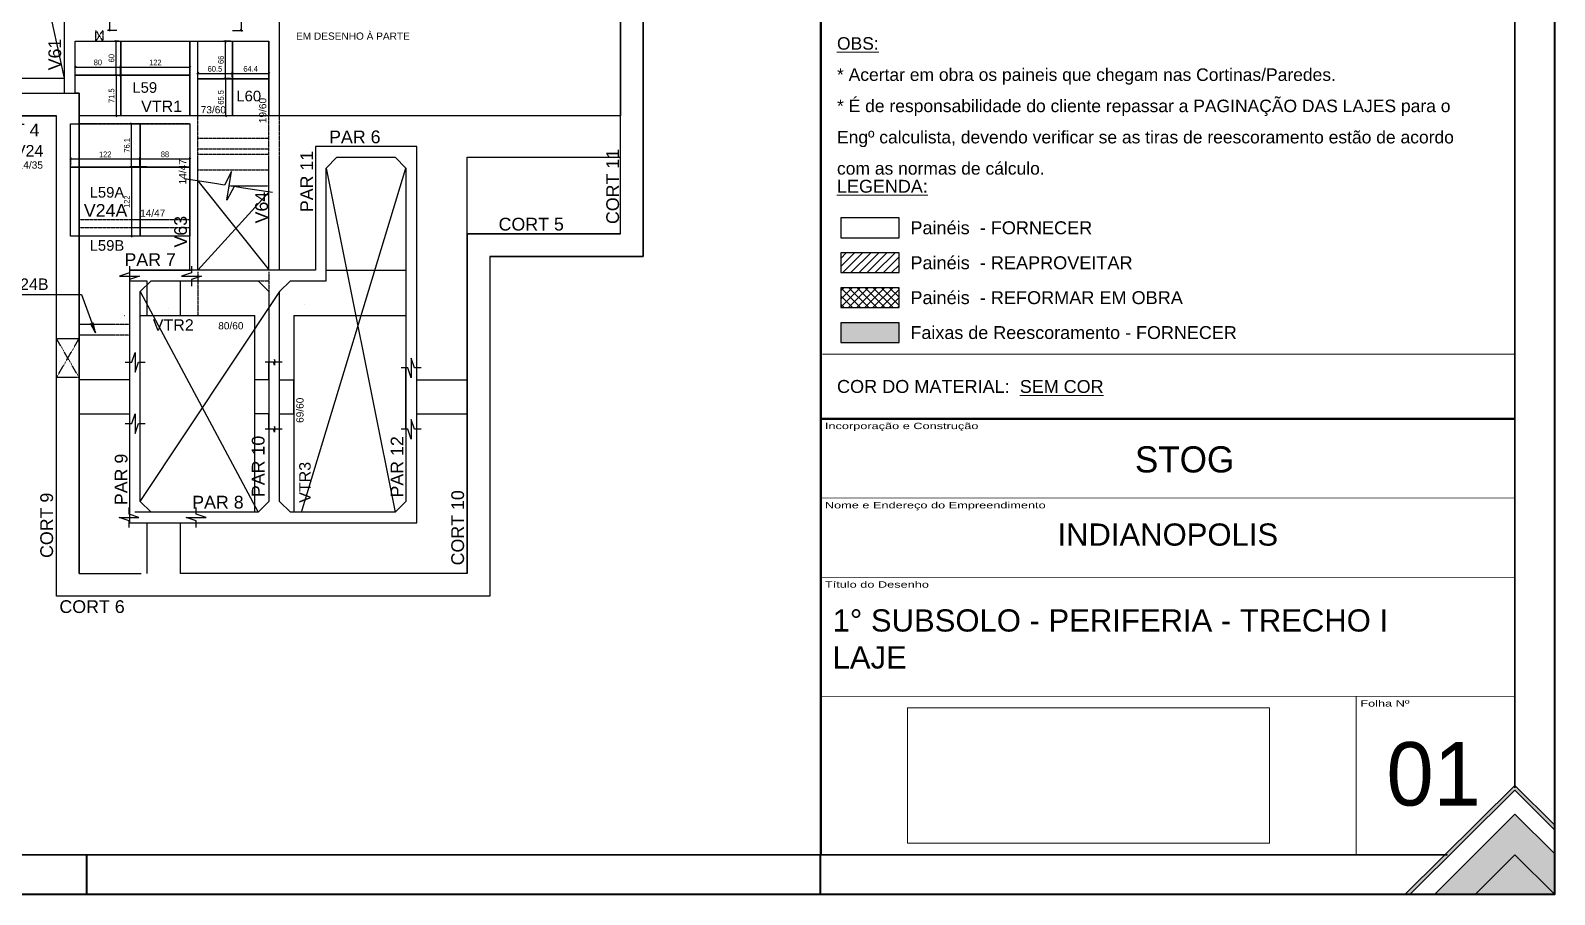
# Model space of a CAD drawing. Extents: x -9338 to -2786, y 930 to 5130.
# Drawn here: x -5477 to -2786, y 930 to 2456 of the extents above; entities that cross this region are included whole.
import ezdxf
from ezdxf.enums import TextEntityAlignment as Align

# ---------------------------------------------------------------- set-up
doc = ezdxf.new("R2010")
doc.units = 0
doc.linetypes.add('HIDDEN2', pattern=[0.1875, 0.125, -0.0625])
for name, color, linetype in [('1', 3, 'Continuous'), ('110', 113, 'Continuous'), ('200', 1, 'HIDDEN2'), ('210', 3, 'HIDDEN2'), ('212', 3, 'Continuous'), ('220', 5, 'Continuous'), ('221', 1, 'Continuous'), ('226', 4, 'Continuous'), ('230', 3, 'Continuous'), ('233', 6, 'Continuous'), ('249', 1, 'Continuous'), ('COTA', 2, 'Continuous'), ('Painéis', 200, 'Continuous'), ('TIRAS REESCORAMENTO', 252, 'Continuous')]:
    doc.layers.add(name, color=color, linetype=linetype)
for name, color, linetype, lineweight in [('CARIMBO', 255, 'Continuous', 9), ('FOLHA', 255, 'Continuous', 40), ('Folhas', 255, 'Continuous', 9), ('FORNECIMENTO', 251, 'Continuous', 9)]:
    doc.layers.add(name, color=color, linetype=linetype, lineweight=lineweight)
doc.styles.add('A', font='ARLRDBD.TTF')
doc.styles.add('ARIAL', font='arial.ttf')
doc.styles.add('COTA TECNICA-50', font='techl___.ttf', dxfattribs={"height": 10})
doc.styles.get("Standard").update_dxf_attribs({"font": 'arial.ttf'})
doc.styles.add('Tecnologia', font='')
doc.styles.add('VERDANA', font='verdana.ttf', dxfattribs={"oblique": 15})
doc.styles.get('Tecnologia').set_extended_font_data('Forgotten Futurist')
doc.dimstyles.new('COTA PAINEL-50', dxfattribs={"dimtxt": 10, "dimasz": 3, "dimexe": 3, "dimexo": 3, "dimgap": 3, "dimtad": 1, "dimdec": 1, "dimzin": 9, "dimdsep": 46, "dimtxsty": 'COTA TECNICA-50', "dimblk1": 'OBLIQUE', "dimblk2": 'OBLIQUE', "dimsah": 1, "dimcen": 0.9, "dimclrd": 4, "dimclre": 4, "dimclrt": 240, "dimadec": 1, "dimazin": 3, "dimtfac": 1, "dimtdec": 1, "dimtmove": 0, "dimatfit": 3, "dimfxl": 1, "dimtolj": 1, "dimtzin": 12, "dimarcsym": 0})
picture_1 = doc.add_image_def('image1.jpg', size_in_pixel=(1600, 599))

# ---------------------------------------------------------------- blocks, each defined once
blk = doc.blocks.new('Carimbo Laje')
at = {"layer": 'CARIMBO', "color": 30}
for points, const_width in [([(124981.9, 144853.7), (123684.7, 144853.7), (123684.7, 144038.4)], 4.45), ([(123684.7, 144705.5), (124981.9, 144705.5)], 1.48), ([(123684.7, 144557.3), (124981.9, 144557.3)], 1.48), ([(123684.7, 144334.9), (124981.9, 144334.9)], 1.48), ([(124685.4, 144038.4), (124685.4, 144334.9)], 1.48), ([(123684.7, 144038.4), (124856.1, 144038.4)], 1.48)]:
    blk.add_lwpolyline(points, dxfattribs=dict(at, const_width=const_width))
at = {"color": 7, "style": 'ARIAL'}
blk.add_attdef('INCORPORAÇÃO_E_CONTRUÇÃO', text='', height=45.7, dxfattribs=at).set_placement((124364.7, 144777.9), align=Align.MIDDLE_CENTER)
blk.add_attdef('NOME_DA_OBRA', text='', height=41.5, dxfattribs=at).set_placement((124333.3, 144616.6), align=Align.CENTER)
for tag, p in [('PAVIMENTO', (123706.9, 144455.9)), ('TIPO_DE_PROJETO', (123706.9, 144386.8))]:
    blk.add_attdef(tag, p, '', height=41.5, dxfattribs=at)
at = {"color": 7, "style": 'ARIAL', "oblique": 10}
blk.add_attdef('FOLHA_Nº', text='', height=111.2, dxfattribs=at).set_placement((124833.6, 144186.6), align=Align.MIDDLE_CENTER)
at = {"layer": 'CARIMBO', "color": 7, "style": 'VERDANA'}
blk.add_attdef('ENDEREÇO', text='', height=14.8, dxfattribs=at).set_placement((124333.3, 144572.1), align=Align.CENTER)
at = {"layer": 'Folhas', "style": 'Tecnologia', "width": 1.5}
for s, p in [('Incorporação e Construção', (123692.5, 144846.3)), ('Nome e Endereço do Empreendimento', (123692.5, 144698.1)), ('Título do Desenho', (123692.5, 144549.8)), ('Folha Nº', (124693.1, 144327.5))]:
    blk.add_text(s, height=11.86, dxfattribs=at).set_placement(p, align=Align.TOP_LEFT)
image = blk.add_image(picture_1, insert=(123846.8, 144060), size_in_units=(676.4, 253.2))
image.dxf.flags = 7
blk = doc.blocks.new('LINCOR', base_point=(1375407.232582, 453114.358858))
blk.add_lwpolyline([(1375407.232582, 453114.358858), (1375407.565916, 453114.358858), (1375407.732582, 453114.858858), (1375407.732582, 453113.858858), (1375407.899249, 453114.358858), (1375408.232582, 453114.358858)])
blk = doc.blocks.new('_Oblique')
at = {"color": 0, "linetype": 'ByBlock', "lineweight": -2}
blk.add_line((-0.5, -0.5), (0.5, 0.5), dxfattribs=at)
blk = doc.blocks.new('*D113')
at = {"layer": 'COTA', "color": 4, "lineweight": -2, "transparency": 16777216}
for p, q in [((-5324.5, 2624.4), (-5340.7, 2624.4)), ((-5337.7, 2624.4), (-5337.7, 2456.4)), ((-5324.5, 2456.4), (-5340.7, 2456.4))]:
    blk.add_line(p, q, dxfattribs=at)
at = {"layer": 'Defpoints', "color": 0, "transparency": 16777216}
for p in [(-5321.5, 2624.4), (-5337.7, 2456.4), (-5321.5, 2456.4)]:
    blk.add_point(p, dxfattribs=at)
at = {"layer": 'COTA', "color": 4, "lineweight": -2, "transparency": 16777216, "xscale": 3, "yscale": 3, "zscale": 3}
for p, rotation in [((-5337.7, 2624.4), 90), ((-5337.7, 2456.4), 270)]:
    blk.add_blockref('_Oblique', p, dxfattribs=dict(at, rotation=rotation))
at = {"layer": 'COTA', "color": 240, "transparency": 16777216, "insert": (-5345.9, 2540.4), "char_height": 10, "attachment_point": 5, "rotation": 90, "style": 'COTA TECNICA-50'}
blk.add_mtext('\\A1;168', dxfattribs=at)
blk = doc.blocks.new('*D118')
at = {"layer": 'COTA', "color": 4, "lineweight": -2, "transparency": 16777216}
for p, q in [((-5120, 2624.4), (-5102, 2624.4)), ((-5105, 2624.4), (-5105, 2456.4)), ((-5120, 2456.4), (-5102, 2456.4))]:
    blk.add_line(p, q, dxfattribs=at)
at = {"layer": 'Defpoints', "color": 0, "transparency": 16777216}
for p in [(-5123, 2624.4), (-5123, 2456.4), (-5105, 2456.4)]:
    blk.add_point(p, dxfattribs=at)
at = {"layer": 'COTA', "color": 4, "lineweight": -2, "transparency": 16777216, "xscale": 3, "yscale": 3, "zscale": 3}
for p, rotation in [((-5105, 2624.4), 90), ((-5105, 2456.4), 270)]:
    blk.add_blockref('_Oblique', p, dxfattribs=dict(at, rotation=rotation))
at = {"layer": 'COTA', "color": 240, "transparency": 16777216, "insert": (-5113.2, 2540.4), "char_height": 10, "attachment_point": 5, "rotation": 90, "style": 'COTA TECNICA-50'}
blk.add_mtext('\\A1;168', dxfattribs=at)
blk = doc.blocks.new('*D127')
at = {"layer": 'COTA', "color": 4, "lineweight": -2, "transparency": 16777216}
for p, q in [((-5398, 2380.5), (-5398, 2394.8)), ((-5318, 2374.5), (-5318, 2394.8)), ((-5398, 2391.8), (-5318, 2391.8))]:
    blk.add_line(p, q, dxfattribs=at)
at = {"layer": 'Defpoints', "color": 0, "transparency": 16777216}
for p in [(-5398, 2377.5), (-5318, 2391.8), (-5318, 2371.5)]:
    blk.add_point(p, dxfattribs=at)
at = {"layer": 'COTA', "color": 4, "lineweight": -2, "transparency": 16777216, "xscale": 3, "yscale": 3, "zscale": 3, "rotation": 180}
blk.add_blockref('_Oblique', (-5398, 2391.8), dxfattribs=at)
at = {"layer": 'COTA', "color": 4, "lineweight": -2, "transparency": 16777216, "xscale": 3, "yscale": 3, "zscale": 3}
blk.add_blockref('_Oblique', (-5318, 2391.8), dxfattribs=at)
at = {"layer": 'COTA', "color": 240, "transparency": 16777216, "insert": (-5358, 2399.9), "char_height": 10, "attachment_point": 5, "style": 'COTA TECNICA-50'}
blk.add_mtext('\\A1;80', dxfattribs=at)
blk = doc.blocks.new('*D128')
at = {"layer": 'COTA', "color": 4, "lineweight": -2, "transparency": 16777216}
for p, q in [((-5317.5, 2374.5), (-5317.5, 2394.8)), ((-5195.5, 2380.5), (-5195.5, 2394.8)), ((-5317.5, 2391.8), (-5195.5, 2391.8))]:
    blk.add_line(p, q, dxfattribs=at)
at = {"layer": 'Defpoints', "color": 0, "transparency": 16777216}
for p in [(-5317.5, 2371.5), (-5195.5, 2391.8), (-5195.5, 2377.5)]:
    blk.add_point(p, dxfattribs=at)
at = {"layer": 'COTA', "color": 4, "lineweight": -2, "transparency": 16777216, "xscale": 3, "yscale": 3, "zscale": 3, "rotation": 180}
blk.add_blockref('_Oblique', (-5317.5, 2391.8), dxfattribs=at)
at = {"layer": 'COTA', "color": 4, "lineweight": -2, "transparency": 16777216, "xscale": 3, "yscale": 3, "zscale": 3}
blk.add_blockref('_Oblique', (-5195.5, 2391.8), dxfattribs=at)
at = {"layer": 'COTA', "color": 240, "transparency": 16777216, "insert": (-5256.5, 2399.8), "char_height": 10, "attachment_point": 5, "style": 'COTA TECNICA-50'}
blk.add_mtext('\\A1;122', dxfattribs=at)
blk = doc.blocks.new('*D129')
at = {"layer": 'COTA', "color": 4, "lineweight": -2, "transparency": 16777216}
for p, q in [((-5321, 2437.4), (-5328.8, 2437.4)), ((-5325.8, 2377.5), (-5325.8, 2437.4)), ((-5321, 2377.5), (-5328.8, 2377.5))]:
    blk.add_line(p, q, dxfattribs=at)
at = {"layer": 'Defpoints', "color": 0, "transparency": 16777216}
for p in [(-5325.8, 2437.4), (-5318, 2437.4), (-5318, 2377.5)]:
    blk.add_point(p, dxfattribs=at)
at = {"layer": 'COTA', "color": 4, "lineweight": -2, "transparency": 16777216, "xscale": 3, "yscale": 3, "zscale": 3}
for p, rotation in [((-5325.8, 2437.4), 90), ((-5325.8, 2377.5), 270)]:
    blk.add_blockref('_Oblique', p, dxfattribs=dict(at, rotation=rotation))
at = {"layer": 'COTA', "color": 240, "transparency": 16777216, "insert": (-5333.9, 2407.5), "char_height": 10, "attachment_point": 5, "rotation": 90, "style": 'COTA TECNICA-50'}
blk.add_mtext('\\A1;60', dxfattribs=at)
blk = doc.blocks.new('*D130')
at = {"layer": 'COTA', "color": 4, "lineweight": -2, "transparency": 16777216}
for p, q in [((-5321, 2377), (-5328.8, 2377)), ((-5325.8, 2377), (-5325.8, 2305.5)), ((-5321, 2305.5), (-5328.8, 2305.5))]:
    blk.add_line(p, q, dxfattribs=at)
at = {"layer": 'Defpoints', "color": 0, "transparency": 16777216}
for p in [(-5318, 2377), (-5325.8, 2305.5), (-5318, 2305.5)]:
    blk.add_point(p, dxfattribs=at)
at = {"layer": 'COTA', "color": 4, "lineweight": -2, "transparency": 16777216, "xscale": 3, "yscale": 3, "zscale": 3}
for p, rotation in [((-5325.8, 2377), 90), ((-5325.8, 2305.5), 270)]:
    blk.add_blockref('_Oblique', p, dxfattribs=dict(at, rotation=rotation))
at = {"layer": 'COTA', "color": 240, "transparency": 16777216, "insert": (-5333.9, 2341.2), "char_height": 10, "attachment_point": 5, "rotation": 90, "style": 'COTA TECNICA-50'}
blk.add_mtext('\\A1;71.5', dxfattribs=at)
blk = doc.blocks.new('*D131')
at = {"layer": 'COTA', "color": 4, "lineweight": -2, "transparency": 16777216}
for p, q in [((-5287, 2291.5), (-5301.7, 2291.5)), ((-5298.7, 2215.4), (-5298.7, 2291.5)), ((-5271.4, 2215.4), (-5301.7, 2215.4))]:
    blk.add_line(p, q, dxfattribs=at)
at = {"layer": 'Defpoints', "color": 0, "transparency": 16777216}
for p in [(-5298.7, 2291.5), (-5284, 2291.5), (-5268.4, 2215.4)]:
    blk.add_point(p, dxfattribs=at)
at = {"layer": 'COTA', "color": 4, "lineweight": -2, "transparency": 16777216, "xscale": 3, "yscale": 3, "zscale": 3}
for p, rotation in [((-5298.7, 2291.5), 90), ((-5298.7, 2215.4), 270)]:
    blk.add_blockref('_Oblique', p, dxfattribs=dict(at, rotation=rotation))
at = {"layer": 'COTA', "color": 240, "transparency": 16777216, "insert": (-5306.8, 2253.5), "char_height": 10, "attachment_point": 5, "rotation": 90, "style": 'COTA TECNICA-50'}
blk.add_mtext('\\A1;76.1', dxfattribs=at)
blk = doc.blocks.new('*D132')
at = {"layer": 'COTA', "color": 4, "lineweight": -2, "transparency": 16777216}
for p, q in [((-5271.5, 2214.9), (-5301.7, 2214.9)), ((-5298.7, 2214.9), (-5298.7, 2093)), ((-5287, 2093), (-5301.7, 2093))]:
    blk.add_line(p, q, dxfattribs=at)
at = {"layer": 'Defpoints', "color": 0, "transparency": 16777216}
for p in [(-5268.5, 2214.9), (-5298.7, 2093), (-5284, 2093)]:
    blk.add_point(p, dxfattribs=at)
at = {"layer": 'COTA', "color": 4, "lineweight": -2, "transparency": 16777216, "xscale": 3, "yscale": 3, "zscale": 3}
for p, rotation in [((-5298.7, 2214.9), 90), ((-5298.7, 2093), 270)]:
    blk.add_blockref('_Oblique', p, dxfattribs=dict(at, rotation=rotation))
at = {"layer": 'COTA', "color": 240, "transparency": 16777216, "insert": (-5306.8, 2154), "char_height": 10, "attachment_point": 5, "rotation": 90, "style": 'COTA TECNICA-50'}
blk.add_mtext('\\A1;122', dxfattribs=at)
blk = doc.blocks.new('*D133')
at = {"layer": 'COTA', "color": 4, "lineweight": -2, "transparency": 16777216}
for p, q in [((-5406, 2218.4), (-5406, 2232.5)), ((-5406, 2229.5), (-5284, 2229.5)), ((-5284, 2217.9), (-5284, 2232.5))]:
    blk.add_line(p, q, dxfattribs=at)
at = {"layer": 'Defpoints', "color": 0, "transparency": 16777216}
for p in [(-5406, 2215.4), (-5284, 2229.5), (-5284, 2214.9)]:
    blk.add_point(p, dxfattribs=at)
at = {"layer": 'COTA', "color": 4, "lineweight": -2, "transparency": 16777216, "xscale": 3, "yscale": 3, "zscale": 3, "rotation": 180}
blk.add_blockref('_Oblique', (-5406, 2229.5), dxfattribs=at)
at = {"layer": 'COTA', "color": 4, "lineweight": -2, "transparency": 16777216, "xscale": 3, "yscale": 3, "zscale": 3}
blk.add_blockref('_Oblique', (-5284, 2229.5), dxfattribs=at)
at = {"layer": 'COTA', "color": 240, "transparency": 16777216, "insert": (-5345, 2237.6), "char_height": 10, "attachment_point": 5, "style": 'COTA TECNICA-50'}
blk.add_mtext('\\A1;122', dxfattribs=at)
blk = doc.blocks.new('*D134')
at = {"layer": 'COTA', "color": 4, "lineweight": -2, "transparency": 16777216}
for p, q in [((-5283.5, 2195.2), (-5283.5, 2232.5)), ((-5283.5, 2229.5), (-5195.5, 2229.5)), ((-5195.5, 2218.4), (-5195.5, 2232.5))]:
    blk.add_line(p, q, dxfattribs=at)
at = {"layer": 'Defpoints', "color": 0, "transparency": 16777216}
for p in [(-5195.5, 2229.5), (-5195.5, 2215.4), (-5283.5, 2192.2)]:
    blk.add_point(p, dxfattribs=at)
at = {"layer": 'COTA', "color": 4, "lineweight": -2, "transparency": 16777216, "xscale": 3, "yscale": 3, "zscale": 3, "rotation": 180}
blk.add_blockref('_Oblique', (-5283.5, 2229.5), dxfattribs=at)
at = {"layer": 'COTA', "color": 4, "lineweight": -2, "transparency": 16777216, "xscale": 3, "yscale": 3, "zscale": 3}
blk.add_blockref('_Oblique', (-5195.5, 2229.5), dxfattribs=at)
at = {"layer": 'COTA', "color": 240, "transparency": 16777216, "insert": (-5239.5, 2237.6), "char_height": 10, "attachment_point": 5, "style": 'COTA TECNICA-50'}
blk.add_mtext('\\A1;88', dxfattribs=at)
blk = doc.blocks.new('*D181')
at = {"layer": 'Defpoints', "color": 0, "transparency": 16777216}
for p in [(-5181.5, 2371.5), (-5121, 2380.5), (-5121, 2371.5)]:
    blk.add_point(p, dxfattribs=at)
at = {"layer": 'Painéis', "color": 4, "lineweight": -2, "transparency": 16777216}
for p, q in [((-5181.5, 2374.5), (-5181.5, 2383.5)), ((-5181.5, 2380.5), (-5121, 2380.5)), ((-5121, 2374.5), (-5121, 2383.5))]:
    blk.add_line(p, q, dxfattribs=at)
at = {"layer": 'Painéis', "color": 4, "lineweight": -2, "transparency": 16777216, "xscale": 3, "yscale": 3, "zscale": 3, "rotation": 180}
blk.add_blockref('_Oblique', (-5181.5, 2380.5), dxfattribs=at)
at = {"layer": 'Painéis', "color": 4, "lineweight": -2, "transparency": 16777216, "xscale": 3, "yscale": 3, "zscale": 3}
blk.add_blockref('_Oblique', (-5121, 2380.5), dxfattribs=at)
at = {"layer": 'Painéis', "color": 240, "transparency": 16777216, "insert": (-5151.3, 2388.6), "char_height": 10, "attachment_point": 5, "style": 'COTA TECNICA-50'}
blk.add_mtext('\\A1;60.5', dxfattribs=at)
blk = doc.blocks.new('*D182')
at = {"layer": 'Defpoints', "color": 0, "transparency": 16777216}
for p in [(-5120.5, 2371.5), (-5056, 2380.5), (-5056, 2371.5)]:
    blk.add_point(p, dxfattribs=at)
at = {"layer": 'Painéis', "color": 4, "lineweight": -2, "transparency": 16777216}
for p, q in [((-5120.5, 2374.5), (-5120.5, 2383.5)), ((-5120.5, 2380.5), (-5056, 2380.5)), ((-5056, 2374.5), (-5056, 2383.5))]:
    blk.add_line(p, q, dxfattribs=at)
at = {"layer": 'Painéis', "color": 4, "lineweight": -2, "transparency": 16777216, "xscale": 3, "yscale": 3, "zscale": 3, "rotation": 180}
blk.add_blockref('_Oblique', (-5120.5, 2380.5), dxfattribs=at)
at = {"layer": 'Painéis', "color": 4, "lineweight": -2, "transparency": 16777216, "xscale": 3, "yscale": 3, "zscale": 3}
blk.add_blockref('_Oblique', (-5056, 2380.5), dxfattribs=at)
at = {"layer": 'Painéis', "color": 240, "transparency": 16777216, "insert": (-5088.3, 2388.6), "char_height": 10, "attachment_point": 5, "style": 'COTA TECNICA-50'}
blk.add_mtext('\\A1;64.4', dxfattribs=at)
blk = doc.blocks.new('*D183')
at = {"layer": 'Defpoints', "color": 0, "transparency": 16777216}
for p in [(-5121, 2371), (-5132.5, 2305.5), (-5121, 2305.5)]:
    blk.add_point(p, dxfattribs=at)
at = {"layer": 'Painéis', "color": 4, "lineweight": -2, "transparency": 16777216}
for p, q in [((-5124, 2371), (-5135.5, 2371)), ((-5132.5, 2371), (-5132.5, 2305.5)), ((-5124, 2305.5), (-5135.5, 2305.5))]:
    blk.add_line(p, q, dxfattribs=at)
at = {"layer": 'Painéis', "color": 4, "lineweight": -2, "transparency": 16777216, "xscale": 3, "yscale": 3, "zscale": 3}
for p, rotation in [((-5132.5, 2371), 90), ((-5132.5, 2305.5), 270)]:
    blk.add_blockref('_Oblique', p, dxfattribs=dict(at, rotation=rotation))
at = {"layer": 'Painéis', "color": 240, "transparency": 16777216, "insert": (-5140.6, 2338.2), "char_height": 10, "attachment_point": 5, "rotation": 90, "style": 'COTA TECNICA-50'}
blk.add_mtext('\\A1;65.5', dxfattribs=at)
blk = doc.blocks.new('*D184')
at = {"layer": 'Defpoints', "color": 0, "transparency": 16777216}
for p in [(-5132.5, 2437.4), (-5121, 2437.4), (-5121, 2371.5)]:
    blk.add_point(p, dxfattribs=at)
at = {"layer": 'Painéis', "color": 4, "lineweight": -2, "transparency": 16777216}
for p, q in [((-5124, 2437.4), (-5135.5, 2437.4)), ((-5132.5, 2371.5), (-5132.5, 2437.4)), ((-5124, 2371.5), (-5135.5, 2371.5))]:
    blk.add_line(p, q, dxfattribs=at)
at = {"layer": 'Painéis', "color": 4, "lineweight": -2, "transparency": 16777216, "xscale": 3, "yscale": 3, "zscale": 3}
for p, rotation in [((-5132.5, 2437.4), 90), ((-5132.5, 2371.5), 270)]:
    blk.add_blockref('_Oblique', p, dxfattribs=dict(at, rotation=rotation))
at = {"layer": 'Painéis', "color": 240, "transparency": 16777216, "insert": (-5140.6, 2404.5), "char_height": 10, "attachment_point": 5, "rotation": 90, "style": 'COTA TECNICA-50'}
blk.add_mtext('\\A1;66', dxfattribs=at)

msp = doc.modelspace()

# ---------------------------------------------------------------- hatches: boundary and pattern name
h = msp.add_hatch(color=30)
h.dxf.hatch_style = 1
h.paths.add_polyline_path([(-3050.54, 930.12), (-3041.79, 930.12), (-2856.35, 1114.2), (-2786.27, 1044.57), (-2786.27, 1053.26), (-2856.34, 1122.88)])
at = {"true_color": 0x000000}
h = msp.add_hatch(color=18, dxfattribs=at)
h.dxf.hatch_style = 1
h.paths.add_polyline_path([(-2998.23, 930.12), (-2926.3, 930.12), (-2856.23, 1000.19), (-2786.27, 930.68), (-2786.27, 1002.38), (-2856.34, 1072.01)])
at = {"true_color": 0xff7f00}
h = msp.add_hatch(color=30, dxfattribs=at)
h.dxf.hatch_style = 1
h.paths.add_polyline_path([(-2926.3, 930.12), (-2786.27, 930.12), (-2786.27, 930.68), (-2856.23, 1000.19)])
at = {"layer": 'FORNECIMENTO', "linetype": 'ByBlock'}
h = msp.add_hatch(dxfattribs=at)
h.set_pattern_fill('ANSI31', color=256, scale=3.2)
h.set_pattern_definition([(45, (-117862.974, -94606.839), (-7.1842049, 7.1842049), [])])
h.paths.add_polyline_path([(-3943.33, 2063.57), (-4046.41, 2063.57), (-4046.41, 2028.65), (-3943.33, 2028.65)])
h = msp.add_hatch(dxfattribs=at)
h.set_pattern_fill('ANSI37', color=256, scale=3.2)
h.set_pattern_definition([(45, (-117862.974, -94606.839), (-7.1842049, 7.1842049), []), (135, (-117862.974, -94606.839), (-7.1842049, -7.1842049), [])])
h.paths.add_polyline_path([(-3943.33, 2001.94), (-4046.41, 2001.94), (-4046.41, 1967.01), (-3943.33, 1967.01)])
at = {"layer": 'TIRAS REESCORAMENTO'}
msp.add_hatch(color=256, dxfattribs=at).paths.add_polyline_path([(-4046.44, 1940.24), (-4046.44, 1905.32), (-3943.33, 1905.32), (-3943.33, 1940.24)])

# ---------------------------------------------------------------- linework, layer by layer
at = {"color": 30}
for points in [[(-2786.27, 1053.26), (-2856.34, 1122.88), (-3050.54, 930.12)], [(-2786.27, 1044.57), (-2856.35, 1114.2), (-3041.79, 930.12)], [(-2998.23, 930.12), (-2856.34, 1072.01), (-2786.27, 1002.38)], [(-2926.3, 930.12), (-2856.23, 1000.19), (-2786.27, 930.68)]]:
    msp.add_lwpolyline(points, dxfattribs=at)
at = {"layer": '1'}
for p, q in [((-5417.03, 2345.44), (-5417.03, 2746.44)), ((-5037.05, 2305.49), (-5037.05, 2746.44)), ((-5398.03, 2345.44), (-5398.03, 2437.44)), ((-5398.03, 2437.44), (-5056.05, 2437.44)), ((-5195.53, 2305.49), (-5195.53, 2437.44)), ((-5181.53, 2305.49), (-5181.53, 2437.44)), ((-5056.05, 2305.49), (-5056.05, 2437.44)), ((-4435.04, 2305.49), (-5391.03, 2305.49)), ((-5181.53, 2305.49), (-5181.53, 2305.49)), ((-4814.03, 2251.44), (-4814.03, 2251.44)), ((-5195.53, 2033.12), (-5195.53, 2232.44)), ((-5181.53, 2033.12), (-5181.53, 2232.44)), ((-5056.05, 2033.12), (-5056.05, 2232.44)), ((-5037.05, 2033.12), (-5037.05, 2232.44)), ((-4706.03, 2097.44), (-4706.03, 2232.44)), ((-4706.03, 2232.44), (-4435.03, 2232.44)), ((-4955.03, 2033.12), (-4814.03, 2033.12)), ((-4992.53, 1973.12), (-4992.53, 1973.12)), ((-5311.67, 1953.12), (-5310.7, 1953.12)), ((-5283.03, 1953.12), (-5081.05, 1953.12)), ((-5081.05, 1605.44), (-5081.05, 1953.12)), ((-5012.05, 1953.12), (-5012.05, 1605.44)), ((-5012.05, 1953.12), (-4814.03, 1953.12))]:
    msp.add_line(p, q, dxfattribs=at)
at = {"layer": '110'}
msp.add_solid([(-5195.53, 2437.44), (-5398.03, 2437.44), (-5195.53, 2437.44)], dxfattribs=at)
at = {"layer": '200'}
for p, q in [((-5361.4, 2437.44), (-5349.4, 2456.45)), ((-5361.4, 2456.41), (-5349.4, 2437.44)), ((-5126.05, 2182.19), (-5056.05, 2182.19)), ((-5181.53, 2030.12), (-5181.53, 1953.12)), ((-5056.05, 2030.12), (-5056.05, 1974.78)), ((-5181.53, 2014.19), (-5056.05, 2014.19)), ((-5391.03, 1843.19), (-5431.03, 1912.19)), ((-5431.03, 1843.19), (-5391.03, 1912.19))]:
    msp.add_line(p, q, dxfattribs=at)
at = {"layer": '210'}
for p, q in [((-5361.4, 2437.44), (-5361.4, 2456.41)), ((-5349.4, 2456.45), (-5349.4, 2437.44)), ((-5195.52, 2291.49), (-5391.03, 2291.49)), ((-5195.52, 2291.49), (-5195.52, 2232.44)), ((-5181.53, 2232.44), (-5181.53, 2305.49)), ((-5056.05, 2232.44), (-5056.05, 2305.49)), ((-5037.05, 2232.44), (-5037.05, 2305.49)), ((-5181.53, 2266.19), (-5056.05, 2266.19)), ((-5181.53, 2247.19), (-5056.05, 2247.19)), ((-5181.53, 2238.19), (-5056.05, 2238.19)), ((-5181.53, 2210.19), (-5056.05, 2210.19)), ((-5195.53, 2121.99), (-5391.03, 2121.99)), ((-5195.53, 2107.99), (-5391.03, 2107.99)), ((-5431.03, 1912.19), (-5391.03, 1912.19)), ((-5302.03, 1937.19), (-5391.03, 1937.19)), ((-5302.03, 1918.19), (-5391.03, 1918.19)), ((-5302.03, 1918.19), (-5302.03, 1918.19)), ((-5391.03, 1843.19), (-5431.03, 1843.19))]:
    msp.add_line(p, q, dxfattribs=at)
at = {"layer": '220'}
for p, q in [((-4435.03, 2097.44), (-4435.03, 2786.44)), ((-4395.03, 2057.44), (-4395.06, 2746.44)), ((-5526.03, 2345.44), (-5391.03, 2345.44)), ((-5391.03, 1497.44), (-5391.03, 2345.44)), ((-5566.03, 2305.44), (-5431.03, 2305.44)), ((-5431.03, 1457.44), (-5431.03, 2305.44)), ((-5391.03, 1958.19), (-5391.03, 2107.99)), ((-4435.03, 2097.44), (-4706.03, 2097.44)), ((-4666.03, 2057.44), (-4395.03, 2057.44)), ((-4666.03, 2057.44), (-4666.03, 1457.44)), ((-5302.08, 2014.12), (-5271.82, 2014.12)), ((-5271.82, 2014.12), (-5271.82, 1953.12)), ((-5211.82, 1953.12), (-5211.82, 2014.12)), ((-5211.82, 2014.12), (-5192.5, 2014.12)), ((-5233.82, 1965.33), (-5233.82, 1965.33)), ((-5271.82, 1953.12), (-5211.82, 1953.12)), ((-5283.03, 1751.89), (-5283.03, 1860.23)), ((-5056.05, 1839.05), (-5056.05, 1870.23)), ((-4814.03, 1751.89), (-4814.03, 1860.23)), ((-5056.05, 1839.05), (-5081.05, 1839.05)), ((-5081.05, 1779.05), (-5081.05, 1839.05)), ((-5391.03, 1779.05), (-5302.03, 1779.05)), ((-5302.03, 1779.05), (-5302.03, 1751.89)), ((-5056.05, 1779.05), (-5081.05, 1779.05)), ((-5081.05, 1779.05), (-5081.05, 1779.05)), ((-5056.05, 1751.89), (-5056.05, 1779.05)), ((-5037.05, 1779.05), (-5012.05, 1779.05)), ((-5037.05, 1751.89), (-5037.05, 1779.05)), ((-5012.05, 1779.05), (-5012.05, 1779.05)), ((-4795.03, 1779.05), (-4706.03, 1779.05)), ((-4795.03, 1751.89), (-4795.03, 1779.05)), ((-5184.65, 1605.44), (-5293, 1605.44)), ((-5211.82, 1497.44), (-5211.82, 1586.44)), ((-5211.82, 1586.44), (-5184.65, 1586.44)), ((-4706.03, 1497.44), (-5211.82, 1497.44)), ((-4666.03, 1457.44), (-5431.03, 1457.44))]:
    msp.add_line(p, q, dxfattribs=at)
for points in [[(-4706.03, 1497.44), (-4706.03, 2097.44), (-4435.03, 2097.44), (-4435.06, 2786.44), (-4290.13, 2786.44), (-4294.63, 4459.48)], [(-4250.02, 2746.44), (-4395.06, 2746.44), (-4395.03, 2057.44), (-4666.03, 2057.44), (-4666.03, 1457.44), (-5431.03, 1457.44), (-5431.03, 2305.44), (-5566.03, 2305.44), (-5566.03, 2725.44), (-9034.7, 2725.44), (-9039.21, 4385.87)], [(-8999.21, 4385.98), (-8994.81, 2765.44), (-5526.03, 2765.44), (-5526.03, 2345.44), (-5391.03, 2345.44), (-5391.03, 1497.44), (-5281.82, 1497.44)], [(-4706.03, 1497.44), (-4706.03, 2097.44), (-4706.03, 1497.44)], [(-5302.08, 2033.12), (-5192.5, 2033.12)], [(-5302.03, 1859.27), (-5302.03, 1839.05)], [(-5037.05, 1839.05), (-5037.05, 1870.23)], [(-4795.03, 1839.05), (-4795.03, 1859.27)], [(-5302.03, 1839.05), (-5391.03, 1839.05)], [(-5037.05, 1839.05), (-5012.05, 1839.05)], [(-5012.05, 1779.05), (-5012.05, 1839.05)], [(-4795.03, 1839.05), (-4706.03, 1839.05)], [(-5292.03, 1586.44), (-5271.82, 1586.44)], [(-5271.82, 1586.44), (-5271.82, 1497.44)]]:
    msp.add_lwpolyline(points, dxfattribs=at)
at = {"layer": '221'}
for p, q in [((-5417.03, 2372.44), (-5499.03, 2746.44)), ((-4998.53, 1605.44), (-4814.03, 2213.44)), ((-4955.03, 2213.44), (-4833.03, 1605.44)), ((-5181.53, 2190.64), (-5055.53, 2033.12)), ((-5181.53, 2033.12), (-5056.05, 2170.95)), ((-5283.03, 1624.44), (-5036.53, 1995.12)), ((-5283.03, 1995.12), (-5075.05, 1605.44))]:
    msp.add_line(p, q, dxfattribs=at)
for points in [[(-5032.47, 1870.23), (-5044.33, 1870.23), (-5046, 1875.24), (-5046, 1865.22), (-5047.67, 1870.23), (-5062.6, 1870.23)], [(-5032.47, 1751.89), (-5044.33, 1751.89), (-5046, 1756.9), (-5046, 1746.87), (-5047.67, 1751.89), (-5062.6, 1751.89)]]:
    msp.add_lwpolyline(points, dxfattribs=at)
at = {"layer": '226'}
for p, q in [((-4955.03, 2213.44), (-4936.03, 2232.44)), ((-4955.03, 2014.12), (-4955.03, 2213.44)), ((-4936.03, 2232.44), (-4833.03, 2232.44)), ((-4833.03, 2232.44), (-4814.03, 2213.44)), ((-4814.03, 2213.44), (-4814.03, 1624.44)), ((-5283.03, 1995.12), (-5264.03, 2014.12)), ((-5283.03, 1624.44), (-5283.03, 1995.12)), ((-5264.03, 2014.12), (-5075.05, 2014.12)), ((-5075.05, 2014.12), (-5056.05, 1995.12)), ((-5056.05, 1995.12), (-5056.05, 1624.44)), ((-5037.05, 1995.12), (-5018.05, 2014.12)), ((-5037.05, 1624.44), (-5037.05, 1995.12)), ((-5018.05, 2014.12), (-4955.03, 2014.12)), ((-5264.03, 1605.44), (-5283.03, 1624.44)), ((-5056.05, 1624.44), (-5075.05, 1605.44)), ((-5018.05, 1605.44), (-5037.05, 1624.44)), ((-4814.03, 1624.44), (-4833.03, 1605.44)), ((-5075.05, 1605.44), (-5264.03, 1605.44)), ((-4833.03, 1605.44), (-5018.05, 1605.44))]:
    msp.add_line(p, q, dxfattribs=at)
msp.add_lwpolyline([(-5302.03, 1586.44), (-4795.03, 1586.44), (-4795.03, 2251.44), (-4974.03, 2251.44), (-4974.03, 2033.12), (-5302.03, 2033.12), (-5302.03, 1586.44)], dxfattribs=at)
at = {"layer": '230'}
msp.add_line((-5499.03, 2372.44), (-5417.03, 2372.44), dxfattribs=at)
at = {"layer": '249'}
for points in [[(-5049.39, 2169.94), (-5100.61, 2177.73), (-5117.6, 2180.52), (-5130.27, 2156.42), (-5121.92, 2207.4), (-5134.59, 2183.3), (-5151.58, 2186.09), (-5205.88, 2194.35)], [(-5542.41, 1989.8), (-5386.77, 1989.8), (-5362.44, 1922.39), (-5371.05, 1939.04), (-5362.44, 1922.39), (-5366.44, 1940.71)]]:
    msp.add_lwpolyline(points, dxfattribs=at)
at = {"layer": 'CARIMBO', "color": 30}
msp.add_line((-4078.65, 1884.45), (-2856.34, 1884.45), dxfattribs=at)
at = {"layer": 'CARIMBO', "color": 30, "const_width": 4.19}
msp.add_lwpolyline([(-4081.79, 1770.47), (-4081.79, 2635.31)], dxfattribs=at)
at = {"layer": 'FOLHA'}
for p, q in [((-5378.11, 1000.19), (-5378.11, 930.12)), ((-4082.59, 1000.19), (-4082.59, 930.12))]:
    msp.add_line(p, q, dxfattribs=at)
msp.add_lwpolyline([(-2786.27, 5130.12), (-2786.27, 930.12), (-9337.89, 930.12), (-9337.89, 5130.12)], close=True, dxfattribs=at)
at = {"layer": 'Folhas', "color": 30, "const_width": 3}
for points in [[(-2975.57, 1000.19), (-9162.72, 1000.19), (-9162.72, 5060.05), (-2975.57, 5060.05)], [(-2856.34, 4941.71), (-2856.34, 1118.54)]]:
    msp.add_lwpolyline(points, dxfattribs=at)
at = {"layer": 'Painéis'}
for p, q in [((-5398.03, 2437.44), (-5195.53, 2437.44)), ((-5318.03, 2437.44), (-5318.03, 2305.49)), ((-5317.53, 2437.44), (-5317.53, 2305.49)), ((-5120.99, 2437.44), (-5120.99, 2305.49)), ((-5120.49, 2437.44), (-5120.49, 2305.49)), ((-5195.53, 2377.46), (-5398.03, 2377.46)), ((-5195.53, 2376.96), (-5398.03, 2376.96)), ((-5181.53, 2371.46), (-5056.05, 2371.46)), ((-5181.53, 2370.96), (-5056.05, 2370.96)), ((-5391.03, 2291.49), (-5195.52, 2291.49)), ((-5284.03, 2291.49), (-5284.03, 2092.99)), ((-5283.53, 2291.49), (-5283.53, 2092.99)), ((-5406.03, 2215.44), (-5195.53, 2215.44)), ((-5406.03, 2214.94), (-5195.53, 2214.94))]:
    msp.add_line(p, q, dxfattribs=at)
for points in [[(-5037.05, 2305.49), (-5037.05, 3602.14), (-4292.33, 3602.14), (-4290.13, 2786.44), (-4435.03, 2786.44), (-4435.03, 2305.49), (-5037.05, 2305.49)], [(-5398.03, 2437.44), (-5195.53, 2437.44), (-5195.53, 2305.49), (-5391.03, 2305.49), (-5391.03, 2345.44), (-5398.03, 2345.44), (-5398.03, 2437.44)]]:
    msp.add_lwpolyline(points, dxfattribs=at)
for points in [[(-5181.53, 2437.44), (-5056.05, 2437.44), (-5056.05, 2305.49), (-5181.53, 2305.49)], [(-5406.03, 2291.49), (-5195.53, 2291.49), (-5195.53, 2092.99), (-5406.03, 2092.99)], [(-4046.44, 2125.5), (-4046.44, 2090.35), (-3943.33, 2090.35), (-3943.33, 2125.5)], [(-4046.41, 2063.57), (-4046.41, 2028.65), (-3943.33, 2028.65), (-3943.33, 2063.57)], [(-4046.41, 2001.94), (-4046.41, 1967.01), (-3943.33, 1967.01), (-3943.33, 2001.94)], [(-4046.44, 1940.24), (-4046.44, 1905.32), (-3943.33, 1905.32), (-3943.33, 1940.24)]]:
    msp.add_lwpolyline(points, close=True, dxfattribs=at)

# ---------------------------------------------------------------- block references
at = {"layer": '249', "yscale": 35.176396, "rotation": 90}
for p, xscale in [((-5302.08, 2040.04), -35.176396), ((-5192.5, 2040.04), -35.176396), ((-5303, 1578.57), 35.176396), ((-5184.65, 1578.57), 35.176396)]:
    msp.add_blockref('LINCOR', p, dxfattribs=dict(at, xscale=xscale))
at = {"layer": '249', "yscale": 35.176396}
for p, xscale in [((-5309.91, 1870.23), 35.176396), ((-4787.15, 1860.23), -35.176396), ((-5309.91, 1761.89), 35.176396), ((-4787.15, 1751.89), -35.176396)]:
    msp.add_blockref('LINCOR', p, dxfattribs=dict(at, xscale=xscale))
at = {"layer": 'CARIMBO', "linetype": 'ByBlock'}
ref = msp.add_blockref('Carimbo Laje', (-120926.53, -135072.64), dxfattribs=dict(at, xscale=0.9446984515705493, yscale=0.9446984515705493, zscale=0.9446984515705493))
ref.add_attrib('FOLHA_Nº', '    01', dxfattribs={"layer": '0', "height": 112.114, "style": 'A'}).set_placement((-3082.91, 1053.63), align=Align.BOTTOM_CENTER)
ref.add_attrib('TIPO_DE_PROJETO', 'LAJE', (-4060.78, 1329.31), dxfattribs={"layer": '0', "height": 39.214, "style": 'ARIAL'})
ref.add_attrib('PAVIMENTO', '1° SUBSOLO - PERIFERIA - TRECHO I', (-4060.78, 1394.65), dxfattribs={"layer": '0', "height": 39.2143, "style": 'ARIAL'})
ref.add_attrib('NOME_DA_OBRA', 'INDIANOPOLIS', dxfattribs={"layer": '0', "height": 39.2143, "style": 'ARIAL'}).set_placement((-3469.07, 1546.39), align=Align.CENTER)
ref.add_attrib('INCORPORAÇÃO_E_CONTRUÇÃO', 'STOG', dxfattribs={"layer": '0', "height": 46.247, "style": 'A'}).set_placement((-3439.41, 1698.78), align=Align.MIDDLE_CENTER)

# ---------------------------------------------------------------- texts
at = {"layer": '212'}
for s, p in [('EM DESENHO À PARTE', (-5008.11, 2440.07)), ('73/60', (-5176.38, 2309.96)), ('14/35', (-5499.54, 2212.34)), ('14/47', (-5283.46, 2127.37)), ('80/60', (-5145.48, 1928.41))]:
    msp.add_text(s, height=12.75, dxfattribs=at).set_placement(p)
for s, p in [('19/60', (-5060.62, 2292.71)), ('14/47', (-5202.02, 2184.51)), ('69/60', (-4994.8, 1763.23))]:
    msp.add_text(s, height=12.75, rotation=90, dxfattribs=at).set_placement(p)
at = {"layer": '226'}
for s, p in [('L59', (-5297.02, 2346.32)), ('L60', (-5113.44, 2331.22)), ('L59A', (-5372.52, 2161.19)), ('L59B', (-5372.52, 2067.33))]:
    msp.add_text(s, height=18.75, dxfattribs=at).set_placement(p)
at = {"layer": '233'}
for s, height, p in [('V61', 22.5, (-5422.84, 2386.01)), ('PAR 11', 22.5, (-4977.97, 2135.56)), ('CORT 11', 22.5, (-4437.88, 2114.5)), ('V64', 22.5, (-5057.72, 2115.56)), ('V63', 22.5, (-5200.68, 2072.96)), ('PAR 10', 22.5, (-5063.71, 1632.23)), ('PAR 12', 22.5, (-4818.53, 1631.42)), ('PAR 9', 22.5, (-5305.71, 1617.98)), ('VTR3', 20.25, (-4982.27, 1622.02)), ('CORT 10', 22.5, (-4711.51, 1511.59)), ('CORT 9', 22.5, (-5437.13, 1524.64))]:
    msp.add_text(s, height=height, rotation=90, dxfattribs=at).set_placement(p)
for s, height, p in [('VTR1', 20.25, (-5281.6, 2312.29)), ('CORT 4', 22.5, (-5576.27, 2269.38)), ('PAR 6', 22.5, (-4949.81, 2257.22)), ('V24', 20.25, (-5504.52, 2233.77)), ('V24A', 22.5, (-5382.8, 2127.31)), ('CORT 5', 22.5, (-4650.51, 2103.05)), ('PAR 7', 22.5, (-5311.08, 2040.52)), ('V24B', 20.25, (-5514.24, 1998.11)), ('VTR2', 20.25, (-5261.05, 1926.05)), ('PAR 8', 22.5, (-5191.46, 1611.97)), ('CORT 6', 22.5, (-5425.88, 1427.44))]:
    msp.add_text(s, height=height, dxfattribs=at).set_placement(p)
at = {"layer": 'CARIMBO', "style": 'ARIAL'}
msp.add_text('%%ULEGENDA:', height=22.7011, dxfattribs=at).set_placement((-4053.05, 2169.88))
for s, height, p in [('Painéis  - FORNECER', 22.8455, (-3923.43, 2107.92)), ('Painéis  - REAPROVEITAR', 22.8668, (-3923.43, 2046.11)), ('Painéis  - REFORMAR EM OBRA', 22.8668, (-3923.43, 1984.48)), ('Faixas de Reescoramento - FORNECER', 22.7011, (-3923.43, 1922.78))]:
    msp.add_text(s, height=height, dxfattribs=at).set_placement(p, align=Align.MIDDLE_LEFT)
at = {"layer": 'CARIMBO', "insert": (-4053.05, 2614.87), "char_height": 22.7011, "attachment_point": 1, "style": 'ARIAL'}
msp.add_mtext('\\pxsm1.5;{\\LNOTAS:}\\P\\ps*;A elaboração deste projeto, foi feito de acordo com base nos projetos estruturais\\P\\psm1.5;da folha {\\H0.9x;\\C1;"803-EST-LO-004-1SUB-R02"\\P\\H1.08025x;\\L\\C256;OBS:\\l\\P* Acertar em obra os paineis que chegam nas Cortinas/Paredes.\\P\\ps*;* É de responsabilidade do cliente repassar a PAGINAÇÃO DAS LAJES para o\\PEngº calculista, devendo verificar se as tiras de reescoramento estão de acordo\\Pcom as normas de cálculo.}', dxfattribs=at)
at = {"layer": 'CARIMBO', "color": 1, "insert": (-4053.05, 1827.46), "char_height": 22.7011, "attachment_point": 4, "style": 'ARIAL'}
msp.add_mtext('{\\H1.00636x;\\C256;COR DO MATERIAL:  \\H0.99368x;\\L\\C1;SEM COR} ', dxfattribs=at)

# ---------------------------------------------------------------- dimensions: what is measured, and where the dimension line sits
at = {"layer": 'COTA'}
for base, p1, p2, picture, middle in [((-5337.74, 2456.44), (-5321.54, 2624.44), (-5321.54, 2456.44), '*D113', (-5345.86, 2540.44)), ((-5105.04, 2456.44), (-5123.05, 2624.44), (-5123.05, 2456.44), '*D118', (-5113.16, 2540.44)), ((-5325.75, 2437.44), (-5318.03, 2377.46), (-5318.03, 2437.44), '*D129', (-5333.85, 2407.45)), ((-5325.75, 2305.49), (-5318.03, 2376.96), (-5318.03, 2305.49), '*D130', (-5333.86, 2341.22)), ((-5298.71883138, 2291.48539192), (-5268.42062592, 2215.43539192), (-5284.03098029, 2291.48539192), '*D131', (-5306.82117056, 2253.46039192)), ((-5298.71883138, 2092.98539192), (-5268.46968423, 2214.93539192), (-5284.03098029, 2092.98539192), '*D132', (-5306.77731091, 2153.96039192))]:
    dim = msp.add_linear_dim(base=base, p1=p1, p2=p2, angle=90, dimstyle='COTA PAINEL-50', dxfattribs=at)
    dim.commit()
    dim.dimension.update_dxf_attribs({"geometry": picture, "text_midpoint": middle})
for base, p1, p2, picture, middle in [((-5318.03, 2391.78), (-5398.03, 2377.46), (-5318.03, 2371.46), '*D127', (-5358.03, 2399.9)), ((-5195.53, 2391.78), (-5317.53, 2371.46), (-5195.53, 2377.46), '*D128', (-5256.53, 2399.84)), ((-5284.03, 2229.51), (-5406.03, 2215.44), (-5284.03, 2214.94), '*D133', (-5345.03, 2237.57)), ((-5195.53, 2229.51), (-5283.53, 2192.24), (-5195.53, 2215.44), '*D134', (-5239.53, 2237.61))]:
    dim = msp.add_linear_dim(base=base, p1=p1, p2=p2, dimstyle='COTA PAINEL-50', dxfattribs=at)
    dim.commit()
    dim.dimension.update_dxf_attribs({"geometry": picture, "text_midpoint": middle})
at = {"layer": 'Painéis', "color": 252, "true_color": 0x939598}
for base, p1, p2, picture, middle in [((-5132.5, 2437.44), (-5120.99, 2371.46), (-5120.99, 2437.44), '*D184', (-5140.6, 2404.45)), ((-5132.5, 2305.49), (-5120.99, 2370.96), (-5120.99, 2305.49), '*D183', (-5140.61, 2338.22))]:
    dim = msp.add_linear_dim(base=base, p1=p1, p2=p2, angle=90, dimstyle='COTA PAINEL-50', dxfattribs=at)
    dim.commit()
    dim.dimension.update_dxf_attribs({"geometry": picture, "text_midpoint": middle})
for base, p1, p2, picture, middle in [((-5120.99, 2380.46), (-5181.53, 2371.46), (-5120.99, 2371.46), '*D181', (-5151.26, 2388.57)), ((-5056.05, 2380.46), (-5120.49, 2371.46), (-5056.05, 2371.46), '*D182', (-5088.27, 2388.56))]:
    dim = msp.add_linear_dim(base=base, p1=p1, p2=p2, dimstyle='COTA PAINEL-50', dxfattribs=at)
    dim.commit()
    dim.dimension.update_dxf_attribs({"geometry": picture, "text_midpoint": middle})

doc.saveas('drawing.dxf')
